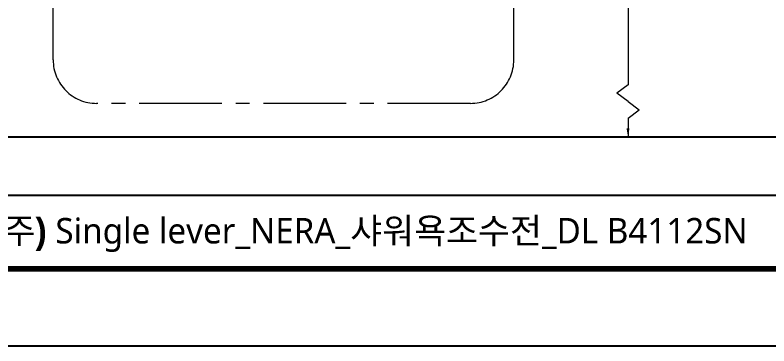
# Model space of a CAD drawing. Extents: x 1841 to 2969, y -24 to 802.
# Drawn here: x 2130.7 to 2477.5, y -24.3 to 127.7 of the extents above; entities that cross this region are included whole.
import ezdxf

# ---------------------------------------------------------------- set-up
doc = ezdxf.new("R2010")
doc.units = 0
doc.header["$LTSCALE"] = 4
doc.header["$MEASUREMENT"] = 0
doc.linetypes.add('CENTER2', pattern=[28.575, 19.05, -3.175, 3.175, -3.175])
doc.layers.get('0').update_dxf_attribs({"linetype": 'CONTINUOUS'})
doc.layers.add('Cneter', color=1, linetype='CENTER2', lineweight=13)
doc.styles.add('Daelim Dimension', font='NanumGothic_1.ttf')

msp = doc.modelspace()

# ---------------------------------------------------------------- linework, layer by layer
at = {"color": 5, "lineweight": 9, "ltscale": 0.5}
for p, q in [((2412.69, 348.08), (2412.69, 95.67)), ((2412.69, 95.67), (2407.58, 91.83)), ((2412.69, 87.99), (2407.58, 91.83)), ((2412.69, 87.99), (2417.8, 84.16)), ((2412.69, 80.32), (2417.8, 84.16)), ((2412.69, 80.32), (2412.69, 71.75)), ((2412.69, 80.32), (2412.69, 75.65))]:
    msp.add_line(p, q, dxfattribs=at)
at = {"ltscale": 0.5}
msp.add_line((2703.11, 71.66), (1924.27, 71.66), dxfattribs=at)
at = {"color": 5}
msp.add_line((1858.75, 44.95), (2767.34, 44.95), dxfattribs=at)
at = {"ltscale": 0.5}
msp.add_lwpolyline([(1840.6, -24.32), (2969, -24.32), (2969, 802.48), (1840.6, 802.48)], close=True, dxfattribs=at)
at = {"color": 5, "linetype": 'ByBlock', "lineweight": 200, "const_width": 2.6}
msp.add_lwpolyline([(1858.75, 11.08), (2950.75, 11.08), (2950.75, 783.28), (1858.75, 783.28)], close=True, dxfattribs=at)
at = {"color": 5, "ltscale": 0.5}
msp.add_solid([(2412.02, 75.65), (2413.36, 75.65), (2412.69, 71.65)], dxfattribs=at)
at = {"layer": 'Cneter', "lineweight": 5, "ltscale": 0.5}
for p, q in [((2360.16, 107.15), (2360.16, 385.81)), ((2148.16, 107.15), (2148.16, 237.78)), ((2340.16, 87.15), (2168.16, 87.15))]:
    msp.add_line(p, q, dxfattribs=at)
for centre, start, end in [((2168.16, 107.15), 180, 270), ((2340.16, 107.15), 270, 0)]:
    msp.add_arc(centre, 20, start, end, dxfattribs=at)

# ---------------------------------------------------------------- texts
at = {"color": 2, "insert": (2061.33, 34.47), "char_height": 11.7115, "width": 518.4179, "attachment_point": 1, "style": 'Daelim Dimension'}
msp.add_mtext('{\\fPretendard Variable SemiBold|b0|i0|c129|p2;대림바스(주)} Single lever_NERA_샤워욕조수전_DL B4112SN', dxfattribs=at)

doc.saveas('drawing.dxf')
